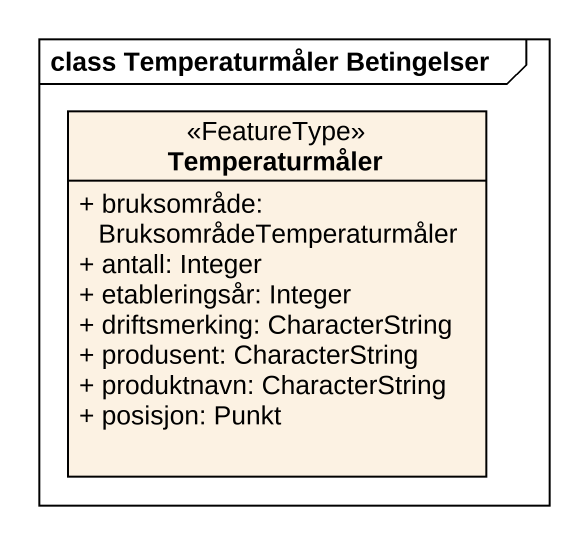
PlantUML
@startuml
mainframe class Temperaturmåler Betingelser
hide circle
hide empty members
skinparam classAttributeIconSize 0
class Temperaturmåler <<FeatureType>> {
  + bruksområde: BruksområdeTemperaturmåler
  + antall: Integer
  + etableringsår: Integer
  + driftsmerking: CharacterString
  + produsent: CharacterString
  + produktnavn: CharacterString
  + posisjon: Punkt
}
@enduml
